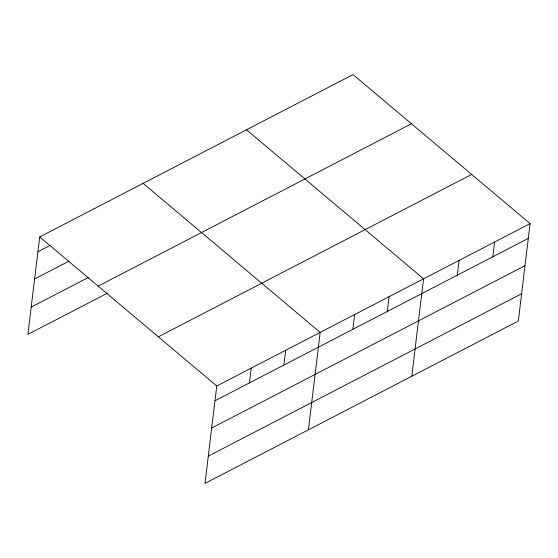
<?xml version="1.0" encoding="UTF-8"?>
<svg xmlns="http://www.w3.org/2000/svg" width="558" height="558" viewBox="0 0 558 558"><rect width="100%" height="100%" fill="white"/><g stroke="black" fill="none" stroke-linecap="round" stroke-linejoin="round"><path stroke-width="0.84" d="M530.1 223.619L216.776 385.983L204.988 483.416L518.312 321.052L530.1 223.619L353.012 74.584L39.688 236.948L27.9 334.381L107.554 293.103M249.454 382.893L251.239 368.12M283.917 365.037L285.71 350.264M308.386 429.834L320.173 332.401L143.085 183.366M352.851 329.318L354.637 314.545M387.315 311.455L389.107 296.682M411.776 376.259L423.571 278.826L246.483 129.784M457.295 275.192L459.081 260.426M492.805 256.792L494.59 242.019M37.902 251.721L50.157 245.367M34.603 278.993L69.066 261.137M31.199 307.102L88.645 277.333M98.131 286.128L411.455 123.764M158.339 336.802L471.663 174.438M214.99 400.756L528.314 238.392M211.684 428.035L525.008 265.671M208.287 456.137L521.611 293.773M39.688 236.948L216.776 385.983"/></g></svg>
